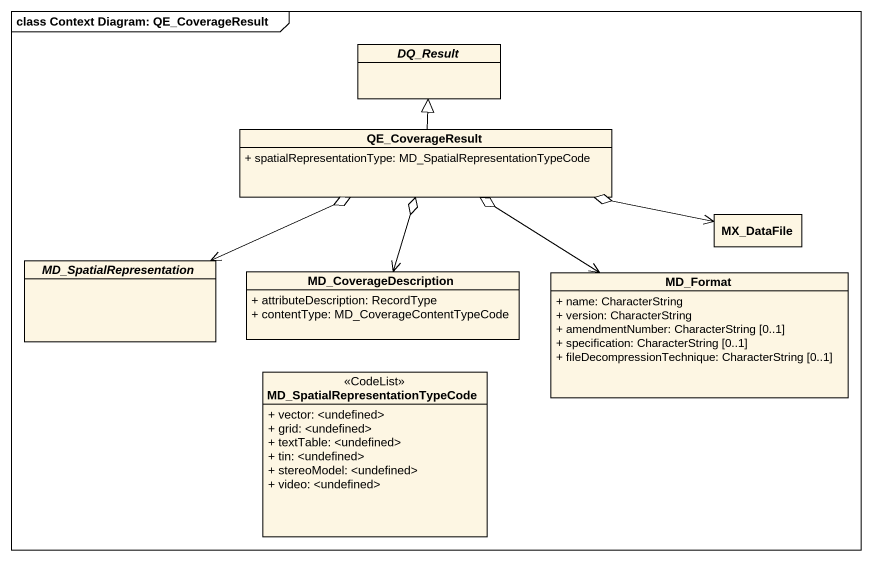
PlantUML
@startuml
mainframe class Context Diagram: QE_CoverageResult
hide circle
hide empty members
skinparam classAttributeIconSize 0
abstract class DQ_Result
class QE_CoverageResult {
  + spatialRepresentationType: MD_SpatialRepresentationTypeCode
}
class MX_DataFile
abstract class MD_SpatialRepresentation
class MD_CoverageDescription {
  + attributeDescription: RecordType
  + contentType: MD_CoverageContentTypeCode
}
class MD_Format {
  + name: CharacterString
  + version: CharacterString
  + amendmentNumber: CharacterString [0..1]
  + specification: CharacterString [0..1]
  + fileDecompressionTechnique: CharacterString [0..1]
}
class "MD_SpatialRepresentationTypeCode" as MD_SpatialRepresentationType <<CodeList>> {
  + vector: <undefined>
  + grid: <undefined>
  + textTable: <undefined>
  + tin: <undefined>
  + stereoModel: <undefined>
  + video: <undefined>
}
QE_CoverageResult -up-|> DQ_Result
QE_CoverageResult o-right-> MX_DataFile
QE_CoverageResult o-left-> MD_SpatialRepresentation
QE_CoverageResult o--> MD_CoverageDescription
QE_CoverageResult o--> MD_Format
@enduml
